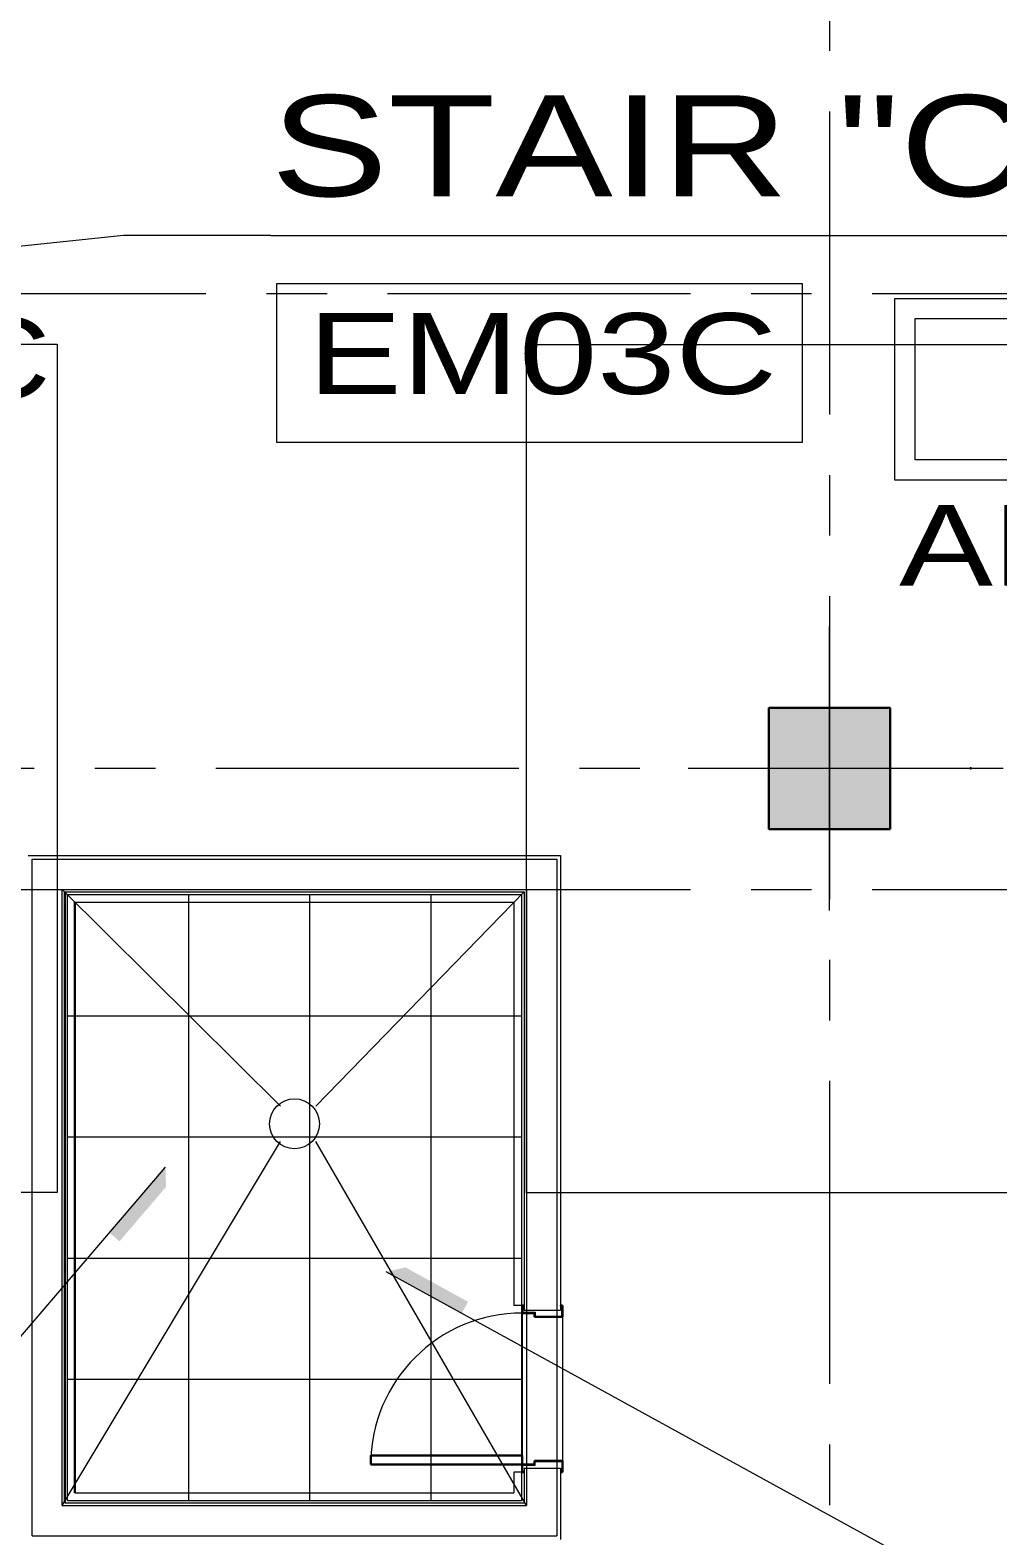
# Model space of a CAD drawing. Header units: inches. Extents: x -35176 to 0, y -3216 to 2257.
# Drawn here: x -14731.3 to -14539.5, y 775.1 to 1073.4 of the extents above; entities that cross this region are included whole.
import ezdxf
from ezdxf import colors
from ezdxf.entities.mleader import LeaderData, LeaderLine
from ezdxf.enums import TextEntityAlignment as Align
from ezdxf.math import Vec2, Vec3

# ---------------------------------------------------------------- set-up
doc = ezdxf.new("R2010")
doc.units = ezdxf.units.IN
doc.header["$LTSCALE"] = 48
doc.header["$MEASUREMENT"] = 0
doc.linetypes.add('A114$0$CENTER', pattern=[2, 1.25, -0.25, 0.25, -0.25])
for name, color, linetype in [('A114$0$A roof pave', 8, 'Continuous'), ('A114$0$A-ANNO-PATT-13-14', 8, 'Continuous'), ('A114$0$A-ANNO-TEXT', 8, 'Continuous'), ('A114$0$A-AREA-IDEN', 8, 'Continuous'), ('A114$0$A-COLS-COLS13-14', 8, 'Continuous'), ('A114$0$A-DOOR', 8, 'Continuous'), ('A114$0$A-DOOR-FRAM', 8, 'Continuous'), ('A114$0$A-FLOOR-THRSHD', 8, 'Continuous'), ('A114$0$A-FLOR-CURB', 8, 'Continuous'), ('A114$0$A-GRID-GRDP0-15', 8, 'Continuous'), ('A114$0$A-ROOF-CRTS', 8, 'Continuous'), ('A114$0$A-ROOF-RFDR', 8, 'Continuous'), ('A114$0$A-WALL-FULL-EXTR', 8, 'Continuous'), ('A114$0$A-WALL-FULL-INTR', 8, 'Continuous'), ('A114$0$M-CONC-PAD', 8, 'Continuous'), ('A114$0$M-HVAC', 8, 'Continuous'), ('A114$0$S-STRUCT-ABOVE', 8, 'Continuous'), ('E-Anno-Keyn', 72, 'Continuous'), ('E-Anno-Note', 6, 'Continuous'), ('M-HVAC-text', 6, 'Continuous'), ('XREF', 7, 'Continuous')]:
    doc.layers.add(name, color=color, linetype=linetype)
doc.styles.add('A114$0$Arial', font='arial.ttf', dxfattribs={"height": 0.076839})
doc.styles.add('A114$0$style-Arial', font='arial.ttf')
doc.styles.add('M08', font='arial.ttf', dxfattribs={"height": 7.68})
doc.styles.add('MAMEP ANNO', font='arial.ttf', dxfattribs={"height": 0.101562})
doc.styles.get("Standard").update_dxf_attribs({"font": 'simplex.shx'})

# ---------------------------------------------------------------- blocks, each defined once
blk = doc.blocks.new('A114')
at = {"layer": 'A114$0$A roof pave', "lineweight": 0}
for p, q in [((-21932.011, 902.1628, 352.9729), (-21842.0236, 902.1628, 352.9729)), ((-21932.0108, 782.1628, 352.9729), (-21932.011, 902.1628, 352.9729)), ((-21908.0236, 902.1628, 352.9729), (-21908.0236, 782.1628, 352.9729)), ((-21884.0236, 902.1628, 352.9729), (-21884.0236, 782.1628, 352.9729)), ((-21860.0236, 902.1628, 352.9729), (-21860.0236, 782.1628, 352.9729)), ((-21842.0236, 902.1628, 352.9729), (-21842.0236, 782.1628, 352.9729)), ((-21932.011, 878.1628, 352.9729), (-21842.0236, 878.1628, 352.9729)), ((-21932.011, 854.1628, 352.9729), (-21842.0236, 854.1628, 352.9729)), ((-21932.011, 830.1628, 352.9729), (-21842.0236, 830.1628, 352.9729)), ((-21932.011, 806.1628, 352.9729), (-21842.0236, 806.1628, 352.9729)), ((-21932.011, 782.1628, 352.9729), (-21842.0236, 782.1628, 352.9729)), ((-21932.0108, 782.1603, 352.9729), (-21842.0236, 782.1603, 352.9729))]:
    blk.add_line(p, q, dxfattribs=at)
at = {"layer": 'A114$0$A-ANNO-PATT-13-14', "lineweight": 30}
blk.add_solid([(-21793.0238, 915.1074), (-21769.0238, 915.1074), (-21793.0238, 939.1074), (-21769.0238, 939.1074)], dxfattribs=at)
at = {"layer": 'A114$0$A-ANNO-TEXT', "lineweight": 0, "flags": 128}
blk.add_lwpolyline([(-22177.5283, 626.101), (-22102.4483, 626.101), (-21912.572, 848.1814)], dxfattribs=at)
at = {"layer": 'A114$0$A-ANNO-TEXT', "lineweight": 0, "elevation": 0, "flags": 128}
blk.add_lwpolyline([(-21335.1807, 551.7826), (-21367.0592, 551.7826), (-21868.8699, 827.4102)], dxfattribs=at)
at = {"layer": 'A114$0$A-ANNO-TEXT', "lineweight": 0}
blk.add_solid([(-21912.572, 848.1814), (-21923.6817, 835.1876), (-21912.4777, 844.2325), (-21921.6733, 833.4773)], dxfattribs=at)
blk.add_solid([(-21912.572, 848.1814), (-21923.6817, 835.1876), (-21912.4777, 844.2325), (-21921.6733, 833.4773)], dxfattribs=at)
at = {"layer": 'A114$0$A-ANNO-TEXT', "lineweight": 0, "extrusion": (0, 0, -1)}
blk.add_solid([(21868.8699, 827.4102, 0), (21853.8857, 819.1799, 0), (21865.0229, 828.3069, 0), (21852.6203, 821.4945, 0)], dxfattribs=at)
blk.add_solid([(21868.8699, 827.4102, 0), (21853.8857, 819.1799, 0), (21865.0229, 828.3069, 0), (21852.6203, 821.4945, 0)], dxfattribs=at)
at = {"layer": 'A114$0$A-AREA-IDEN', "lineweight": 13}
blk.add_line((-21891.7131, 1032.7116), (-21713.5764, 1032.7116), dxfattribs=at)
at = {"layer": 'A114$0$A-AREA-IDEN', "lineweight": 0, "flags": 128}
blk.add_lwpolyline([(-21891.7131, 1032.7116), (-21920.8755, 1032.7116), (-22078.2161, 1016.1914)], dxfattribs=at)
at = {"layer": 'A114$0$A-AREA-IDEN', "lineweight": 13}
blk.add_3dface([(-21890.5133, 1023.1949), (-21786.4001, 1023.1949), (-21786.4001, 991.6654), (-21890.5133, 991.6654)], dxfattribs=at)
at = {"layer": 'A114$0$A-COLS-COLS13-14', "lineweight": 0}
for p, q in [((-21781.0238, 898.9704), (-21781.0238, 955.2445)), ((-21809.0238, 927.1574), (-21753.0238, 927.1574))]:
    blk.add_line(p, q, dxfattribs=at)
at = {"layer": 'A114$0$A-COLS-COLS13-14', "lineweight": 30}
blk.add_point((-21753.0238, 927.1574), dxfattribs=at)
blk.add_3dface([(-21769.0238, 915.1074), (-21769.0238, 939.1074), (-21793.0238, 939.1074), (-21793.0238, 915.1074)], dxfattribs=at)
at = {"layer": 'A114$0$A-DOOR', "lineweight": 30}
for p, q in [((-21871.8986, 789.2697), (-21871.8986, 791.0197)), ((-21871.8986, 791.0197), (-21841.8986, 791.0197)), ((-21841.8986, 791.0197), (-21841.8986, 789.2697)), ((-21841.8986, 789.2697), (-21871.8986, 789.2697))]:
    blk.add_line(p, q, dxfattribs=at)
at = {"layer": 'A114$0$A-DOOR', "lineweight": 0}
blk.add_arc((-21841.8986, 789.2697), 30, 90, 180, dxfattribs=at)
at = {"layer": 'A114$0$A-DOOR-FRAM', "lineweight": 30}
for p, q in [((-21841.8988, 820.7711), (-21841.8988, 819.2701)), ((-21841.8988, 820.7711), (-21841.5238, 820.7711)), ((-21833.8988, 820.7711), (-21834.2738, 820.7711)), ((-21833.8988, 818.5196), (-21833.8988, 820.7711)), ((-21841.8988, 819.2701), (-21839.4766, 819.2701)), ((-21839.4766, 819.2701), (-21839.4766, 818.5196)), ((-21839.4766, 818.5196), (-21833.8988, 818.5196)), ((-21841.8988, 787.7691), (-21841.8988, 789.2701)), ((-21841.8988, 789.2701), (-21839.4766, 789.2701)), ((-21841.8988, 787.7691), (-21841.5238, 787.7691)), ((-21839.4766, 789.2701), (-21839.4766, 790.0206)), ((-21839.4766, 790.0206), (-21833.8988, 790.0206)), ((-21833.8988, 787.7691), (-21834.2738, 787.7691)), ((-21833.8988, 790.0206), (-21833.8988, 787.7691))]:
    blk.add_line(p, q, dxfattribs=at)
at = {"layer": 'A114$0$A-DOOR-FRAM', "lineweight": 13}
for p, q in [((-21841.7487, 820.621), (-21841.7487, 819.4202)), ((-21841.7487, 820.621), (-21841.5238, 820.621)), ((-21841.5238, 820.7711), (-21841.5238, 820.621)), ((-21834.2738, 820.621), (-21834.2738, 820.7711)), ((-21834.0489, 820.621), (-21834.2738, 820.621)), ((-21834.0489, 818.6697), (-21834.0489, 820.621)), ((-21841.7487, 819.4202), (-21839.3265, 819.4202)), ((-21839.3265, 819.4202), (-21839.3265, 818.6697)), ((-21839.3265, 818.6697), (-21834.0489, 818.6697)), ((-21841.7487, 787.9192), (-21841.7487, 789.12)), ((-21841.7487, 789.12), (-21839.3265, 789.12)), ((-21841.7487, 787.9192), (-21841.5238, 787.9192)), ((-21841.5238, 787.7691), (-21841.5238, 787.9192)), ((-21839.3265, 789.12), (-21839.3265, 789.8705)), ((-21839.3265, 789.8705), (-21834.0489, 789.8705)), ((-21834.0489, 787.9192), (-21834.2738, 787.9192)), ((-21834.2738, 787.9192), (-21834.2738, 787.7691)), ((-21834.0489, 789.8705), (-21834.0489, 787.9192))]:
    blk.add_line(p, q, dxfattribs=at)
at = {"layer": 'A114$0$A-FLOOR-THRSHD', "lineweight": 0}
for p, q in [((-21841.8988, 819.2701, 352.9729), (-21841.8988, 789.2701, 352.9729)), ((-21833.8988, 818.5196, 352.9729), (-21833.8988, 790.0206, 352.9729))]:
    blk.add_line(p, q, dxfattribs=at)
at = {"layer": 'A114$0$A-FLOR-CURB', "lineweight": 0}
for p, q in [((-21939.0108, 775.1603), (-21939.011, 909.1628)), ((-21939.011, 909.1628), (-21835.0236, 909.1628)), ((-21835.0236, 909.1628), (-21835.0236, 775.1603)), ((-21933.011, 903.1628), (-21841.0236, 903.1628)), ((-21933.0108, 781.1603), (-21933.011, 903.1628)), ((-21841.0236, 903.1628), (-21841.0236, 781.1603)), ((-21933.0108, 781.1603), (-21841.0236, 781.1603)), ((-21939.0108, 775.1603), (-21835.0236, 775.1603))]:
    blk.add_line(p, q, dxfattribs=at)
at = {"layer": 'A114$0$A-GRID-GRDP0-15', "linetype": 'A114$0$CENTER', "lineweight": 0}
for p, q in [((-21781.0236, 2113.2362), (-21781.0236, -676.9042)), ((-23884.5631, 1021.1697), (-20452.7577, 1021.1697)), ((-24110.5721, 927.1574), (-20437.5384, 927.1574)), ((-23884.5631, 903.1574), (-20364.9322, 903.1574))]:
    blk.add_line(p, q, dxfattribs=at)
at = {"layer": 'A114$0$A-ROOF-CRTS', "lineweight": 0}
for p, q in [((-21933.011, 903.1628), (-21889.7662, 860.2502)), ((-21841.5236, 902.6628), (-21882.7835, 860.2502)), ((-21933.0108, 781.1603), (-21889.7662, 853.2675)), ((-21841.0236, 781.1603), (-21882.7835, 853.2675))]:
    blk.add_line(p, q, dxfattribs=at)
at = {"layer": 'A114$0$A-ROOF-RFDR', "lineweight": 13}
blk.add_circle((-21887.0172, 856.7588, 352.9729), 4.9375, dxfattribs=at)
at = {"layer": 'A114$0$A-WALL-FULL-EXTR', "lineweight": 13}
for p, q in [((-21939.761, 909.9128), (-21834.2736, 909.9128)), ((-21834.2736, 909.9128), (-21834.2736, 819.8602)), ((-21932.511, 902.6628), (-21841.5236, 902.6628)), ((-21841.5236, 902.6628), (-21841.5236, 819.8602)), ((-21930.511, 900.6628), (-21843.5236, 900.6628)), ((-21843.5236, 900.6628), (-21843.5236, 820.7711)), ((-21841.5238, 820.7711), (-21843.5236, 820.7711)), ((-21841.5236, 819.8602), (-21834.2736, 819.8602)), ((-21843.5236, 787.7691), (-21843.5236, 783.6603)), ((-21841.5238, 787.7691), (-21843.5236, 787.7691)), ((-21841.5236, 788.5594), (-21834.2736, 788.5594)), ((-21841.5236, 788.5594), (-21841.5236, 781.6603)), ((-21834.2736, 788.5594), (-21834.2736, 774.4103)), ((-21932.5108, 781.6603), (-21841.5236, 781.6603)), ((-21930.5108, 783.6603), (-21843.5236, 783.6603))]:
    blk.add_line(p, q, dxfattribs=at)
at = {"layer": 'A114$0$A-WALL-FULL-INTR', "lineweight": 30}
for p, q in [((-21932.5108, 781.6603), (-21932.511, 902.6628)), ((-21930.5108, 783.6603), (-21930.511, 900.6628))]:
    blk.add_line(p, q, dxfattribs=at)
at = {"layer": 'A114$0$M-CONC-PAD', "lineweight": 0}
blk.add_3dface([(-21768.066, 1020.2335, 352.9729), (-21712.066, 1020.2335, 352.9729), (-21712.066, 984.2335, 352.9729), (-21768.066, 984.2335, 352.9729)], dxfattribs=at)
at = {"layer": 'A114$0$M-HVAC', "lineweight": 13}
blk.add_3dface([(-21764.066, 1016.2335), (-21716.066, 1016.2335), (-21716.066, 988.2335), (-21764.066, 988.2335)], dxfattribs=at)
at = {"layer": 'A114$0$S-STRUCT-ABOVE', "lineweight": 13, "flags": 128}
blk.add_lwpolyline([(-21994.0136, 843.1574), (-22006.0136, 843.1574), (-22006.0136, 1011.1574), (-21934.0136, 1011.1574), (-21934.0136, 843.1574), (-21946.0136, 843.1574)], dxfattribs=at)
at = {"layer": 'A114$0$S-STRUCT-ABOVE', "lineweight": 13}
blk.add_3dface([(-21841.0238, 1011.1074), (-21721.0238, 1011.1074), (-21721.0238, 843.1074), (-21841.0238, 843.1074)], dxfattribs=at)
at = {"layer": 'A114$0$A-ANNO-TEXT', "lineweight": 13, "style": 'A114$0$Arial', "width": 1.128125}
blk.add_text('FEC', height=16, dxfattribs=at).set_placement((-21985.788, 1016.427, 0.2066), align=Align.TOP_LEFT)
at = {"layer": 'A114$0$A-ANNO-TEXT', "lineweight": 70, "style": 'A114$0$style-Arial', "width": 1.246875}
blk.add_text('AHU', height=16, dxfattribs=at).set_placement((-21767.2233, 979.313), align=Align.TOP_LEFT)
at = {"layer": 'A114$0$A-AREA-IDEN', "lineweight": 13, "style": 'A114$0$style-Arial', "width": 1.246875}
blk.add_text('EM03C', height=16, dxfattribs=at).set_placement((-21884.3293, 1001.3081))
at = {"layer": 'A114$0$A-AREA-IDEN', "lineweight": 13, "insert": (-21891.7141, 1040.1906), "char_height": 19.999996, "attachment_point": 7, "line_spacing_factor": 0.6, "style": 'A114$0$Arial'}
blk.add_mtext('\\H1x;\\W1.24688;STAIR "C"', dxfattribs=at)
blk = doc.blocks.new('MLD-KeyNote')
at = {"color": 0, "linetype": 'Continuous', "transparency": 16777216}
blk.add_lwpolyline([(-0.09375, -0.09375), (0.09375, -0.09375), (0.09375, 0.09375), (-0.09375, 0.09375)], close=True, dxfattribs=at)
at = {"color": 0, "linetype": 'ByBlock', "transparency": 16777216, "style": 'MAMEP ANNO'}
blk.add_attdef('ID', text='', height=0.10156, dxfattribs=at).set_placement((0, 0), align=Align.MIDDLE_CENTER)

msp = doc.modelspace()

# ---------------------------------------------------------------- block references
at = {"layer": 'XREF'}
msp.add_blockref('A114', (7208.12, 0), dxfattribs=at)

# ---------------------------------------------------------------- leaders
at = {"layer": 'E-Anno-Keyn'}
ml = msp.add_multileader_block('Standard', dxfattribs=at)
ml.set_content('MLD-KeyNote', color=256, scale=96)
ml.set_attribute('ID', '1', width=0)
ml.set_leader_properties(color=256, linetype='Continuous')
ml.build(insert=Vec2(0, 0))
ml.multileader.update_dxf_attribs({"has_dogleg": 0, "text_left_attachment_type": 2, "text_right_attachment_type": 2, "dogleg_length": 3.84, "arrow_head_size": 12, "scale": 96})
ctx = ml.context
ctx.base_point, ctx.scale, ctx.char_height, ctx.arrow_head_size, ctx.landing_gap_size, ctx.plane_origin = Vec3(-22834.24, 1024.13), 96, 737.28, 12, 384, Vec3(-22922.48, 966.89)
ctx.left_attachment, ctx.right_attachment = 2, 2
notes = []
notes.append((ctx, [(0, (0, 0, 0), (0, 0), (1, 0), 1, [])]))
ctx.block.insert = Vec3(-22825.24, 1024.13)
at = {"layer": 'E-Anno-Note'}
ml = msp.add_multileader_mtext('Standard', dxfattribs=at)
ml.set_content('LOCATED AT PENTHOUSE LEVEL', color=256, style='MAMEP ANNO')
ml.set_leader_properties(color=256, linetype='Continuous')
ml.build(insert=Vec2(0, 0))
ml.multileader.update_dxf_attribs({"has_dogleg": 0, "text_right_attachment_type": 3, "dogleg_length": 3.84, "arrow_head_size": 12, "scale": 96})
ctx = ml.context
ctx.base_point, ctx.scale, ctx.char_height, ctx.arrow_head_size, ctx.landing_gap_size, ctx.plane_origin = Vec3(-23436.14, 1178.1), 96, 7.68, 12, 3.75, Vec3(-23457.08, 1103.19)
ctx.right_attachment = 3
notes.append((ctx, [(1, (1, 1, 0), (-22957.7, 1165.03), (-1, 0), 369, [(0, [(-23465.11, 1052.18), (-23443.33, 1178.1)], 0, []), (1, [(-23343.6, 1041.82), (-23324.34, 1165.03)], 0, [])])]))
ctx.mtext.insert, ctx.mtext.width, ctx.mtext.flow_direction = Vec3(-23432.39, 1182.01), 134.1946, 5
ml = msp.add_multileader_mtext('Standard', dxfattribs=at)
ml.set_content('LOCATED AT PENTHOUSE LEVEL', color=256, style='MAMEP ANNO')
ml.set_leader_properties(color=256, linetype='Continuous')
ml.build(insert=Vec2(0, 0))
ml.multileader.update_dxf_attribs({"has_dogleg": 0, "text_right_attachment_type": 3, "dogleg_length": 3.84, "arrow_head_size": 12, "scale": 96})
ctx = ml.context
ctx.base_point, ctx.scale, ctx.char_height, ctx.arrow_head_size, ctx.landing_gap_size, ctx.plane_origin = Vec3(-22123.26, 1156.54), 96, 7.68, 12, 3.75, Vec3(-22144.21, 1081.63)
ctx.right_attachment = 3
notes.append((ctx, [(1, (1, 1, 0), (-21644.82, 1143.47), (-1, 0), 369, [(1, [(-22003.53, 1056.54), (-22005.55, 1143.47)], 0, [])])]))
ctx.mtext.insert, ctx.mtext.width, ctx.mtext.flow_direction = Vec3(-22119.51, 1160.44), 134.1946, 5
ml = msp.add_multileader_mtext('Standard', dxfattribs=at)
ml.set_content('LOCATED AT PENTHOUSE LEVEL', color=256, style='MAMEP ANNO')
ml.set_leader_properties(color=256, linetype='Continuous')
ml.build(insert=Vec2(0, 0))
ml.multileader.update_dxf_attribs({"has_dogleg": 0, "text_right_attachment_type": 3, "dogleg_length": 3.84, "arrow_head_size": 12, "scale": 96})
ctx = ml.context
ctx.base_point, ctx.scale, ctx.char_height, ctx.arrow_head_size, ctx.landing_gap_size, ctx.plane_origin = Vec3(-22586.76, 836.58), 96, 7.68, 12, 3.75, Vec3(-22616.76, 806)
ctx.right_attachment = 3
notes.append((ctx, [(0, (1, 1, 0), (-22955.76, 836.58), (1, 0), 369, [(0, [(-22627.96, 858.8), (-22606.8, 836.64)], 0, [])])]))
ctx.mtext.insert, ctx.mtext.width, ctx.mtext.flow_direction = Vec3(-22583.01, 840.49), 134.1946, 5
at = {"layer": 'M-HVAC-text'}
ml = msp.add_multileader_mtext('Standard', dxfattribs=at)
ml.set_content('{\\L2-EUH-PH-1}', color=256, style='M08')
ml.set_leader_properties(color=256)
ml.build(insert=Vec2(0, 0))
ml.multileader.update_dxf_attribs({"has_dogleg": 0, "text_left_attachment_type": 2, "text_right_attachment_type": 2, "dogleg_length": 3.84, "arrow_head_size": 7.69})
ctx = ml.context
ctx.base_point, ctx.char_height, ctx.arrow_head_size, ctx.landing_gap_size, ctx.plane_origin = Vec3(-23317.75, 983.83), 7.68, 7.69, 4, Vec3(-23320.37, 949.75)
ctx.left_attachment, ctx.right_attachment, ctx.text_align_type = 2, 2, 2
notes.append((ctx, [(0, (0, 0, 0), (0, 0), (1, 0), 1, [])]))
ctx.mtext.insert, ctx.mtext.alignment, ctx.mtext.flow_direction = Vec3(-23255.82, 988.45), 3, 5
for ctx, leaders in notes:
    for number, flags, end, landing, length, lines in leaders:
        leader = LeaderData()
        leader.index, (leader.has_last_leader_line, leader.has_dogleg_vector, leader.attachment_direction) = number, flags
        leader.last_leader_point, leader.dogleg_vector, leader.dogleg_length = Vec3(end), Vec3(landing), length
        for number, points, colour, breaks in lines:
            line = LeaderLine()
            line.index, line.vertices, line.color, line.breaks = number, Vec3.list(points), colors.encode_raw_color(colour), breaks
            leader.lines.append(line)
        ctx.leaders.append(leader)

doc.saveas('drawing.dxf')
